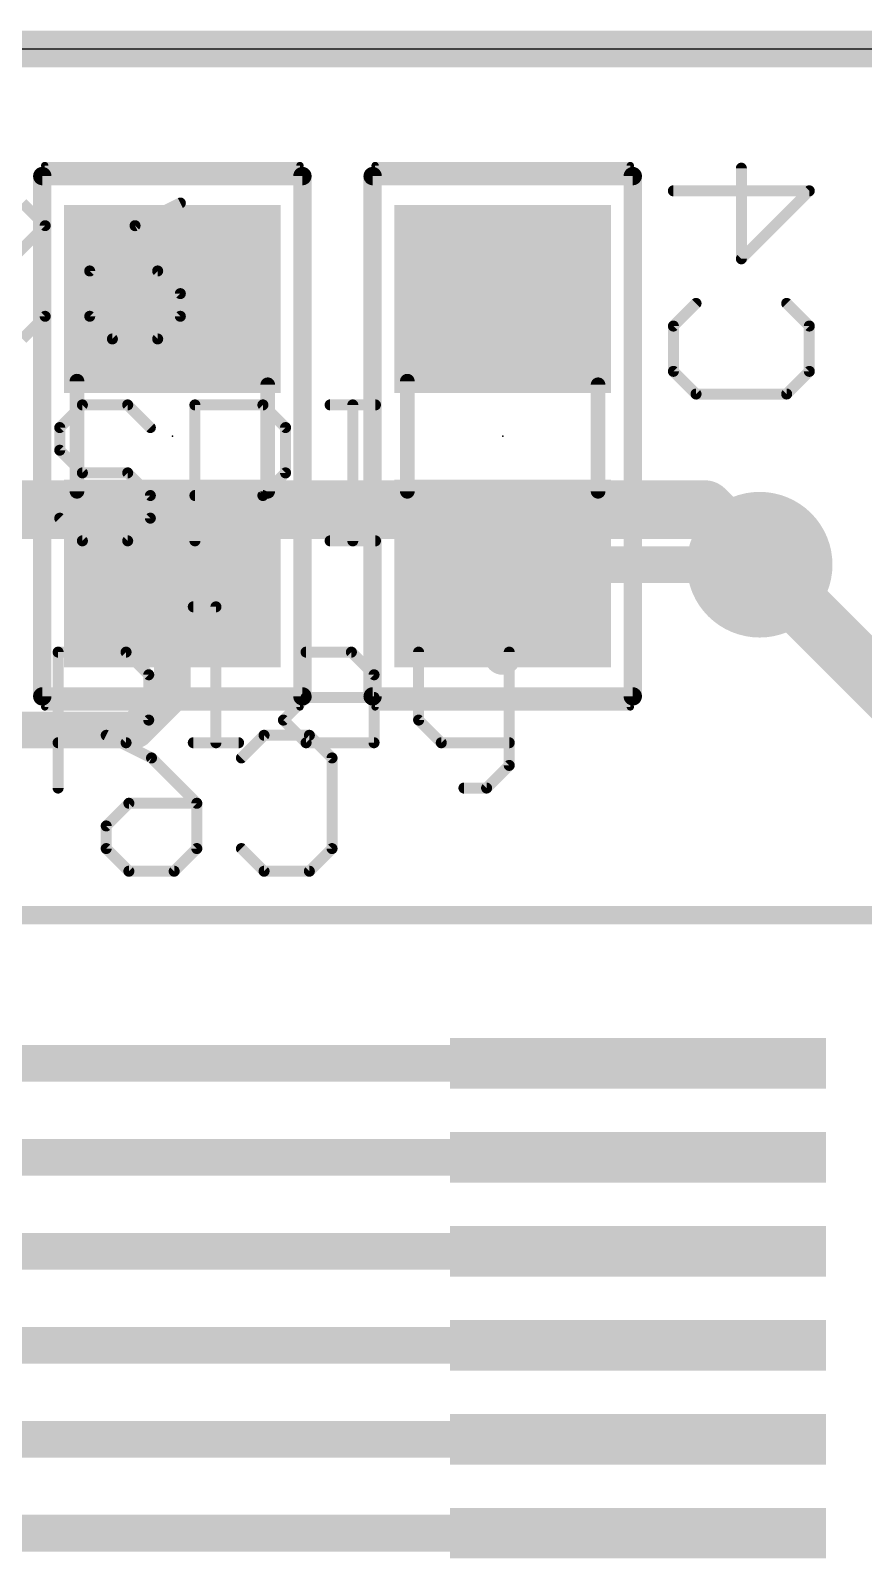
# Model space of a CAD drawing. Extents: x -0.1 to 32.1, y -0.1 to 23.1.
# Drawn here: x 18.58 to 24.34, y 12.55 to 23.13 of the extents above; entities that cross this region are included whole.
import ezdxf

# ---------------------------------------------------------------- set-up
doc = ezdxf.new("R2010")
doc.units = 0
for name, color, linetype in [('1', 12, 'CONTINUOUS'), ('16', 132, 'CONTINUOUS'), ('18', 110, 'CONTINUOUS'), ('20', 53, 'CONTINUOUS'), ('21', 40, 'CONTINUOUS'), ('22', 6, 'CONTINUOUS'), ('24', 53, 'CONTINUOUS'), ('40', 132, 'CONTINUOUS'), ('52', 253, 'CONTINUOUS')]:
    doc.layers.add(name, color=color, linetype=linetype)

# ---------------------------------------------------------------- blocks, each defined once
blk = doc.blocks.new('RECT')
blk.add_solid([(-0.5, -0.5), (0.5, -0.5), (-0.5, 0.5), (0.5, 0.5)])
blk = doc.blocks.new('ROUNDV')
at = {"const_width": 0.5}
blk.add_lwpolyline([(0, -0.25, 1), (0, 0.25, 1), (0, -0.25)], format="xyb", dxfattribs=at)

msp = doc.modelspace()

# ---------------------------------------------------------------- linework, layer by layer
at = {"layer": '1', "const_width": 0.4064}
for points in [[(11.303, 19.812), (23.241, 19.812)], [(23.241, 19.812), (23.622, 19.431)]]:
    msp.add_lwpolyline(points, dxfattribs=at)
at = {"layer": '1', "const_width": 0.2032}
for points in [[(23.3128, 19.8838, 1), (23.1692, 19.7402)], [(23.241, 19.7104, 1), (23.241, 19.9136)], [(23.5502, 19.3592, 1), (23.6938, 19.5028)]]:
    msp.add_lwpolyline(points, format="xyb", dxfattribs=at)
at = {"layer": '16'}
for points, const_width in [([(0, 23), (32, 23)], 0.254), ([(23.622, 19.431), (24.892, 18.161)], 0.4064), ([(19.558, 18.542), (19.558, 19.37)], 0.254), ([(21.905, 19.431), (21.844, 19.37)], 0.254), ([(21.844, 19.37), (21.844, 18.796)], 0.254), ([(23.622, 19.431), (21.905, 19.431)], 0.254), ([(19.304, 18.288), (19.558, 18.542)], 0.254), ([(18.288, 18.288), (19.304, 18.288)], 0.254), ([(18.183, 15.98), (22.78, 15.98)], 0.254), ([(17.182, 15.33), (22.78, 15.33)], 0.254), ([(17.07, 14.68), (22.78, 14.68)], 0.254), ([(14.926, 14.03), (22.78, 14.03)], 0.254), ([(14.56, 13.38), (22.78, 13.38)], 0.254), ([(13.686, 12.73), (22.78, 12.73)], 0.254)]:
    msp.add_lwpolyline(points, dxfattribs=dict(at, const_width=const_width))
for points, const_width in [([(23.6938, 19.5028, 1), (23.5502, 19.3592)], 0.2032), ([(19.6215, 19.37, 1), (19.4945, 19.37)], 0.127), ([(21.9075, 19.37, 1), (21.7805, 19.37)], 0.127), ([(21.7991, 19.4149, 1), (21.8889, 19.3251)], 0.127), ([(21.905, 19.4945, 1), (21.905, 19.3675)], 0.127), ([(21.9499, 19.3861, 1), (21.8601, 19.4759)], 0.127), ([(23.622, 19.3675, 1), (23.622, 19.4945)], 0.127), ([(21.7805, 18.796, 1), (21.9075, 18.796)], 0.127), ([(19.6029, 18.4971, 1), (19.5131, 18.5869)], 0.127), ([(19.4945, 18.542, 1), (19.6215, 18.542)], 0.127), ([(19.2591, 18.3329, 1), (19.3489, 18.2431)], 0.127), ([(19.304, 18.2245, 1), (19.304, 18.3515)], 0.127), ([(22.78, 15.9165, 1), (22.78, 16.0435)], 0.127), ([(22.78, 15.2665, 1), (22.78, 15.3935)], 0.127), ([(22.78, 14.6165, 1), (22.78, 14.7435)], 0.127), ([(22.78, 13.9665, 1), (22.78, 14.0935)], 0.127), ([(22.78, 13.3165, 1), (22.78, 13.4435)], 0.127), ([(22.78, 12.6665, 1), (22.78, 12.7935)], 0.127)]:
    msp.add_lwpolyline(points, format="xyb", dxfattribs=dict(at, const_width=const_width))
at = {"layer": '20'}
msp.add_line((3, 23), (29, 23), dxfattribs=at)
at = {"layer": '21'}
for points, const_width in [([(18.521, 21.9337), (18.6778, 21.7769)], 0.0762), ([(19.6133, 21.9337), (19.2997, 21.7769)], 0.0762), ([(18.0507, 21.1499), (18.6778, 21.7769)], 0.0762), ([(18.6778, 21.7769), (18.6778, 21.1499)], 0.0762), ([(19.2997, 21.7769), (18.9862, 21.4634)], 0.0762), ([(18.9862, 21.4634), (18.9862, 21.1499)], 0.0762), ([(19.4565, 21.4634), (18.9862, 21.4634)], 0.0762), ([(19.6133, 21.3066), (19.4565, 21.4634)], 0.0762), ([(19.6133, 21.1499), (19.6133, 21.3066)], 0.0762), ([(18.6778, 21.1499), (18.521, 20.9931)], 0.0762), ([(18.9862, 21.1499), (19.143, 20.9931)], 0.0762), ([(19.4565, 20.9931), (19.6133, 21.1499)], 0.0762), ([(19.143, 20.9931), (19.4565, 20.9931)], 0.0762), ([(18.9355, 20.5367), (18.7787, 20.3799)], 0.0762), ([(19.249, 20.5367), (18.9355, 20.5367)], 0.0762), ([(19.4058, 20.3799), (19.249, 20.5367)], 0.0762), ([(19.7142, 19.5961), (19.7142, 20.5367)], 0.0762), ([(19.7142, 20.5367), (20.1846, 20.5367)], 0.0762), ([(20.1846, 20.5367), (20.3413, 20.3799)], 0.0762), ([(20.6498, 20.5367), (20.9633, 20.5367)], 0.0762), ([(20.8065, 19.5961), (20.8065, 20.5367)], 0.0762), ([(18.7787, 20.3799), (18.7787, 20.2232)], 0.0762), ([(20.3413, 20.3799), (20.3413, 20.0664)], 0.0762), ([(18.7787, 20.2232), (18.9355, 20.0664)], 0.0762), ([(18.9355, 20.0664), (19.249, 20.0664)], 0.0762), ([(19.249, 20.0664), (19.4058, 19.9096)], 0.0762), ([(20.3413, 20.0664), (20.1846, 19.9096)], 0.0762), ([(19.4058, 19.9096), (19.4058, 19.7529)], 0.0762), ([(20.1846, 19.9096), (19.7142, 19.9096)], 0.0762), ([(18.9355, 19.5961), (18.7787, 19.7529)], 0.0762), ([(19.4058, 19.7529), (19.249, 19.5961)], 0.0762), ([(19.249, 19.5961), (18.9355, 19.5961)], 0.0762), ([(20.6498, 19.5961), (20.9633, 19.5961)], 0.0762), ([(19.7029, 19.1397), (19.8597, 19.1397)], 0.0762), ([(19.8597, 19.1397), (19.8597, 18.1991)], 0.0762), ([(18.7674, 17.8856), (18.7674, 18.8262)], 0.0762), ([(18.7674, 18.8262), (19.2377, 18.8262)], 0.0762), ([(19.2377, 18.8262), (19.3945, 18.6694)], 0.0762), ([(20.4834, 18.8262), (20.7969, 18.8262)], 0.0762), ([(20.7969, 18.8262), (20.9537, 18.6694)], 0.0762), ([(21.2621, 18.8262), (21.2621, 18.3559)], 0.0762), ([(21.8892, 18.8262), (21.8892, 18.0423)], 0.0762), ([(19.3945, 18.6694), (19.3945, 18.3559)], 0.0762), ([(20.9537, 18.6694), (20.9537, 18.1991)], 0.0762), ([(20.3266, 18.3559), (20.4834, 18.5126)], 0.0762), ([(20.4834, 18.5126), (20.9537, 18.5126)], 0.0762), ([(19.3945, 18.3559), (19.2377, 18.1991)], 0.0762), ([(20.4834, 18.1991), (20.3266, 18.3559)], 0.0762), ([(21.2621, 18.3559), (21.4189, 18.1991)], 0.0762), ([(19.2377, 18.1991), (18.7674, 18.1991)], 0.0762), ([(19.7029, 18.1991), (20.0165, 18.1991)], 0.0762), ([(20.9537, 18.1991), (20.4834, 18.1991)], 0.0762), ([(21.4189, 18.1991), (21.8892, 18.1991)], 0.0762), ([(21.8892, 18.0423), (21.7324, 17.8856)], 0.0762), ([(21.7324, 17.8856), (21.5757, 17.8856)], 0.0762), ([(30.48, 17.005), (0.48, 17.005)], 0.127)]:
    msp.add_lwpolyline(points, dxfattribs=dict(at, const_width=const_width))
at = {"layer": '21', "const_width": 0.0381}
for points in [[(19.6218, 21.9167, 1), (19.6048, 21.9507)], [(18.6968, 21.7769, 1), (18.6587, 21.7769)], [(18.6912, 21.7635, 1), (18.6643, 21.7904)], [(18.6643, 21.7635, 1), (18.6912, 21.7904)], [(19.2912, 21.794, 1), (19.3083, 21.7599)], [(19.3132, 21.7635, 1), (19.2863, 21.7904)], [(18.9862, 21.4825, 1), (18.9862, 21.4444)], [(19.0053, 21.4634, 1), (18.9672, 21.4634)], [(18.9727, 21.4769, 1), (18.9997, 21.4499)], [(19.47, 21.4769, 1), (19.443, 21.4499)], [(19.4565, 21.4444, 1), (19.4565, 21.4825)], [(19.6323, 21.3066, 1), (19.5942, 21.3066)], [(19.5998, 21.2932, 1), (19.6268, 21.3201)], [(18.6587, 21.1499, 1), (18.6968, 21.1499)], [(18.6912, 21.1364, 1), (18.6643, 21.1633)], [(18.9997, 21.1633, 1), (18.9727, 21.1364)], [(18.9672, 21.1499, 1), (19.0053, 21.1499)], [(19.5942, 21.1499, 1), (19.6323, 21.1499)], [(19.6268, 21.1364, 1), (19.5998, 21.1633)], [(19.143, 21.0122, 1), (19.143, 20.9741)], [(19.1295, 20.9796, 1), (19.1564, 21.0066)], [(19.443, 21.0066, 1), (19.47, 20.9796)], [(19.4565, 20.9741, 1), (19.4565, 21.0122)], [(18.9355, 20.5558, 1), (18.9355, 20.5177)], [(18.949, 20.5232, 1), (18.922, 20.5502)], [(19.2625, 20.5502, 1), (19.2356, 20.5232)], [(19.249, 20.5177, 1), (19.249, 20.5558)], [(19.7142, 20.5558, 1), (19.7142, 20.5177)], [(19.7333, 20.5367, 1), (19.6952, 20.5367)], [(20.198, 20.5502, 1), (20.1711, 20.5232)], [(20.1846, 20.5177, 1), (20.1846, 20.5558)], [(20.6498, 20.5558, 1), (20.6498, 20.5177)], [(20.8256, 20.5367, 1), (20.7875, 20.5367)], [(20.9633, 20.5177, 1), (20.9633, 20.5558)], [(18.7978, 20.3799, 1), (18.7597, 20.3799)], [(18.7653, 20.3934, 1), (18.7922, 20.3665)], [(19.3923, 20.3665, 1), (19.4193, 20.3934)], [(20.3604, 20.3799, 1), (20.3223, 20.3799)], [(20.3278, 20.3665, 1), (20.3548, 20.3934)], [(18.7597, 20.2232, 1), (18.7978, 20.2232)], [(18.7922, 20.2366, 1), (18.7653, 20.2097)], [(18.9355, 20.0855, 1), (18.9355, 20.0474)], [(18.922, 20.0529, 1), (18.949, 20.0799)], [(19.2625, 20.0799, 1), (19.2356, 20.0529)], [(19.249, 20.0474, 1), (19.249, 20.0855)], [(20.3548, 20.0529, 1), (20.3278, 20.0799)], [(20.3223, 20.0664, 1), (20.3604, 20.0664)], [(19.4248, 19.9096, 1), (19.3867, 19.9096)], [(19.3923, 19.8962, 1), (19.4193, 19.9231)], [(19.7142, 19.9287, 1), (19.7142, 19.8906)], [(20.1711, 19.9231, 1), (20.198, 19.8962)], [(20.1846, 19.8906, 1), (20.1846, 19.9287)], [(18.7922, 19.7663, 1), (18.7653, 19.7394)], [(19.3867, 19.7529, 1), (19.4248, 19.7529)], [(19.4193, 19.7394, 1), (19.3923, 19.7663)], [(18.9355, 19.6151, 1), (18.9355, 19.577)], [(18.922, 19.5826, 1), (18.949, 19.6096)], [(19.2356, 19.6096, 1), (19.2625, 19.5826)], [(19.249, 19.577, 1), (19.249, 19.6151)], [(19.6952, 19.5961, 1), (19.7333, 19.5961)], [(20.6498, 19.6151, 1), (20.6498, 19.577)], [(20.7875, 19.5961, 1), (20.8256, 19.5961)], [(20.9633, 19.577, 1), (20.9633, 19.6151)], [(19.7029, 19.1588, 1), (19.7029, 19.1207)], [(19.8787, 19.1397, 1), (19.8406, 19.1397)], [(19.8597, 19.1207, 1), (19.8597, 19.1588)], [(18.7674, 18.8452, 1), (18.7674, 18.8071)], [(18.7865, 18.8262, 1), (18.7484, 18.8262)], [(19.2512, 18.8396, 1), (19.2242, 18.8127)], [(19.2377, 18.8071, 1), (19.2377, 18.8452)], [(20.4834, 18.8452, 1), (20.4834, 18.8071)], [(20.8104, 18.8396, 1), (20.7834, 18.8127)], [(20.7969, 18.8071, 1), (20.7969, 18.8452)], [(21.2812, 18.8262, 1), (21.2431, 18.8262)], [(21.9082, 18.8262, 1), (21.8701, 18.8262)], [(19.4135, 18.6694, 1), (19.3754, 18.6694)], [(19.381, 18.6559, 1), (19.4079, 18.6829)], [(20.9727, 18.6694, 1), (20.9346, 18.6694)], [(20.9402, 18.6559, 1), (20.9671, 18.6829)], [(20.4834, 18.5317, 1), (20.4834, 18.4936)], [(20.4968, 18.4992, 1), (20.4699, 18.5261)], [(20.9537, 18.4936, 1), (20.9537, 18.5317)], [(19.3754, 18.3559, 1), (19.4135, 18.3559)], [(19.4079, 18.3424, 1), (19.381, 18.3693)], [(20.3401, 18.3693, 1), (20.3131, 18.3424)], [(20.3131, 18.3693, 1), (20.3401, 18.3424)], [(21.2431, 18.3559, 1), (21.2812, 18.3559)], [(21.2756, 18.3693, 1), (21.2487, 18.3424)], [(18.7674, 18.2182, 1), (18.7674, 18.1801)], [(19.2242, 18.2126, 1), (19.2512, 18.1856)], [(19.2377, 18.1801, 1), (19.2377, 18.2182)], [(19.7029, 18.2182, 1), (19.7029, 18.1801)], [(19.8406, 18.1991, 1), (19.8787, 18.1991)], [(20.0165, 18.1801, 1), (20.0165, 18.2182)], [(20.4834, 18.2182, 1), (20.4834, 18.1801)], [(20.4699, 18.1856, 1), (20.4968, 18.2126)], [(20.9346, 18.1991, 1), (20.9727, 18.1991)], [(20.9537, 18.1801, 1), (20.9537, 18.2182)], [(21.4189, 18.2182, 1), (21.4189, 18.1801)], [(21.4054, 18.1856, 1), (21.4324, 18.2126)], [(21.8892, 18.1801, 1), (21.8892, 18.2182)], [(21.9027, 18.0289, 1), (21.8757, 18.0558)], [(21.8701, 18.0423, 1), (21.9082, 18.0423)], [(18.7484, 17.8856, 1), (18.7865, 17.8856)], [(21.5757, 17.9046, 1), (21.5757, 17.8665)], [(21.719, 17.899, 1), (21.7459, 17.8721)], [(21.7324, 17.8665, 1), (21.7324, 17.9046)]]:
    msp.add_lwpolyline(points, format="xyb", dxfattribs=at)
at = {"layer": '22'}
for points, const_width in [([(23.4954, 21.5476), (23.4954, 22.1747)], 0.0762), ([(20.458, 22.12), (18.658, 22.12)], 0.127), ([(18.658, 22.12), (18.658, 18.52)], 0.127), ([(20.458, 18.52), (20.458, 22.12)], 0.127), ([(22.744, 22.12), (20.944, 22.12)], 0.127), ([(20.944, 22.12), (20.944, 18.52)], 0.127), ([(22.744, 18.52), (22.744, 22.12)], 0.127), ([(23.0251, 22.0179), (23.9657, 22.0179)], 0.0762), ([(23.9657, 22.0179), (23.4954, 21.5476)], 0.0762), ([(23.0251, 21.0824), (23.1819, 21.2392)], 0.0762), ([(23.8089, 21.2392), (23.9657, 21.0824)], 0.0762), ([(23.0251, 20.7689), (23.0251, 21.0824)], 0.0762), ([(23.9657, 21.0824), (23.9657, 20.7689)], 0.0762), ([(23.1819, 20.6121), (23.0251, 20.7689)], 0.0762), ([(23.9657, 20.7689), (23.8089, 20.6121)], 0.0762), ([(23.8089, 20.6121), (23.1819, 20.6121)], 0.0762), ([(18.658, 18.52), (20.458, 18.52)], 0.127), ([(20.944, 18.52), (22.744, 18.52)], 0.127), ([(19.1003, 18.2507), (19.4138, 18.0939)], 0.0762), ([(20.0358, 18.0939), (20.1926, 18.2507)], 0.0762), ([(20.1926, 18.2507), (20.5061, 18.2507)], 0.0762), ([(20.5061, 18.2507), (20.6629, 18.0939)], 0.0762), ([(19.4138, 18.0939), (19.7274, 17.7804)], 0.0762), ([(20.6629, 18.0939), (20.6629, 17.4669)], 0.0762), ([(19.1003, 17.6236), (19.2571, 17.7804)], 0.0762), ([(19.2571, 17.7804), (19.7274, 17.7804)], 0.0762), ([(19.7274, 17.7804), (19.7274, 17.4669)], 0.0762), ([(19.1003, 17.4669), (19.1003, 17.6236)], 0.0762), ([(19.2571, 17.3101), (19.1003, 17.4669)], 0.0762), ([(19.7274, 17.4669), (19.5706, 17.3101)], 0.0762), ([(20.1926, 17.3101), (20.0358, 17.4669)], 0.0762), ([(20.6629, 17.4669), (20.5061, 17.3101)], 0.0762), ([(19.5706, 17.3101), (19.2571, 17.3101)], 0.0762), ([(20.5061, 17.3101), (20.1926, 17.3101)], 0.0762)]:
    msp.add_lwpolyline(points, dxfattribs=dict(at, const_width=const_width))
for points, const_width in [([(23.5145, 22.1747, 1), (23.4764, 22.1747)], 0.0381), ([(18.658, 22.1517, 1), (18.658, 22.0883)], 0.0635), ([(18.6898, 22.12, 1), (18.6263, 22.12)], 0.0635), ([(20.4898, 22.12, 1), (20.4263, 22.12)], 0.0635), ([(20.458, 22.0883, 1), (20.458, 22.1517)], 0.0635), ([(20.944, 22.1517, 1), (20.944, 22.0883)], 0.0635), ([(20.9758, 22.12, 1), (20.9123, 22.12)], 0.0635), ([(22.7757, 22.12, 1), (22.7123, 22.12)], 0.0635), ([(22.744, 22.0883, 1), (22.744, 22.1517)], 0.0635), ([(23.0251, 22.037, 1), (23.0251, 21.9989)], 0.0381), ([(23.9792, 22.0044, 1), (23.9522, 22.0314)], 0.0381), ([(23.9657, 21.9989, 1), (23.9657, 22.037)], 0.0381), ([(23.4819, 21.5611, 1), (23.5089, 21.5341)], 0.0381), ([(23.4764, 21.5476, 1), (23.5145, 21.5476)], 0.0381), ([(23.1953, 21.2257, 1), (23.1684, 21.2526)], 0.0381), ([(23.8224, 21.2526, 1), (23.7955, 21.2257)], 0.0381), ([(23.0442, 21.0824, 1), (23.0061, 21.0824)], 0.0381), ([(23.0116, 21.0959, 1), (23.0386, 21.0689)], 0.0381), ([(23.9848, 21.0824, 1), (23.9467, 21.0824)], 0.0381), ([(23.9522, 21.0689, 1), (23.9792, 21.0959)], 0.0381), ([(23.0386, 20.7823, 1), (23.0116, 20.7554)], 0.0381), ([(23.0061, 20.7689, 1), (23.0442, 20.7689)], 0.0381), ([(23.9467, 20.7689, 1), (23.9848, 20.7689)], 0.0381), ([(23.9792, 20.7554, 1), (23.9522, 20.7823)], 0.0381), ([(23.1819, 20.6312, 1), (23.1819, 20.5931)], 0.0381), ([(23.1684, 20.5986, 1), (23.1953, 20.6256)], 0.0381), ([(23.7955, 20.6256, 1), (23.8224, 20.5986)], 0.0381), ([(23.8089, 20.5931, 1), (23.8089, 20.6312)], 0.0381), ([(18.658, 18.5517, 1), (18.658, 18.4883)], 0.0635), ([(18.6263, 18.52, 1), (18.6898, 18.52)], 0.0635), ([(20.4263, 18.52, 1), (20.4898, 18.52)], 0.0635), ([(20.458, 18.4883, 1), (20.458, 18.5517)], 0.0635), ([(20.944, 18.5517, 1), (20.944, 18.4883)], 0.0635), ([(20.9123, 18.52, 1), (20.9758, 18.52)], 0.0635), ([(22.7123, 18.52, 1), (22.7757, 18.52)], 0.0635), ([(22.744, 18.4883, 1), (22.744, 18.5517)], 0.0635), ([(19.1088, 18.2677, 1), (19.0918, 18.2337)], 0.0381), ([(20.1926, 18.2698, 1), (20.1926, 18.2317)], 0.0381), ([(20.2061, 18.2372, 1), (20.1791, 18.2642)], 0.0381), ([(20.5196, 18.2642, 1), (20.4927, 18.2372)], 0.0381), ([(20.5061, 18.2317, 1), (20.5061, 18.2698)], 0.0381), ([(19.4273, 18.1074, 1), (19.4004, 18.0805)], 0.0381), ([(19.4053, 18.0769, 1), (19.4224, 18.111)], 0.0381), ([(20.0224, 18.1074, 1), (20.0493, 18.0805)], 0.0381), ([(20.682, 18.0939, 1), (20.6439, 18.0939)], 0.0381), ([(20.6494, 18.0805, 1), (20.6764, 18.1074)], 0.0381), ([(19.2571, 17.7995, 1), (19.2571, 17.7614)], 0.0381), ([(19.2706, 17.7669, 1), (19.2436, 17.7939)], 0.0381), ([(19.7464, 17.7804, 1), (19.7083, 17.7804)], 0.0381), ([(19.7139, 17.7669, 1), (19.7409, 17.7939)], 0.0381), ([(19.7274, 17.7614, 1), (19.7274, 17.7995)], 0.0381), ([(19.1194, 17.6236, 1), (19.0813, 17.6236)], 0.0381), ([(19.0868, 17.6371, 1), (19.1138, 17.6102)], 0.0381), ([(19.1138, 17.4803, 1), (19.0868, 17.4534)], 0.0381), ([(19.0813, 17.4669, 1), (19.1194, 17.4669)], 0.0381), ([(19.7083, 17.4669, 1), (19.7464, 17.4669)], 0.0381), ([(19.7409, 17.4534, 1), (19.7139, 17.4803)], 0.0381), ([(20.0493, 17.4803, 1), (20.0224, 17.4534)], 0.0381), ([(20.6439, 17.4669, 1), (20.682, 17.4669)], 0.0381), ([(20.6764, 17.4534, 1), (20.6494, 17.4803)], 0.0381), ([(19.2571, 17.3292, 1), (19.2571, 17.2911)], 0.0381), ([(19.2436, 17.2966, 1), (19.2706, 17.3236)], 0.0381), ([(19.5571, 17.3236, 1), (19.5841, 17.2966)], 0.0381), ([(19.5706, 17.2911, 1), (19.5706, 17.3292)], 0.0381), ([(20.1926, 17.3292, 1), (20.1926, 17.2911)], 0.0381), ([(20.1791, 17.2966, 1), (20.2061, 17.3236)], 0.0381), ([(20.4927, 17.3236, 1), (20.5196, 17.2966)], 0.0381), ([(20.5061, 17.2911, 1), (20.5061, 17.3292)], 0.0381)]:
    msp.add_lwpolyline(points, format="xyb", dxfattribs=dict(at, const_width=const_width))
at = {"layer": '24'}
for p in [(19.558, 20.32), (21.844, 20.32)]:
    msp.add_point(p, dxfattribs=at)
at = {"layer": '40', "const_width": 0.0508}
for points in [[(18.675, 22.193), (18.675, 18.447)], [(20.441, 22.193), (18.675, 22.193)], [(20.441, 18.447), (20.441, 22.193)], [(20.961, 22.193), (20.961, 18.447)], [(22.727, 22.193), (20.961, 22.193)], [(22.727, 18.447), (22.727, 22.193)], [(18.675, 18.447), (20.441, 18.447)], [(20.961, 18.447), (22.727, 18.447)]]:
    msp.add_lwpolyline(points, dxfattribs=at)
at = {"layer": '40', "const_width": 0.0254}
for points in [[(18.6877, 22.193, 1), (18.6623, 22.193)], [(18.675, 22.2057, 1), (18.675, 22.1803)], [(20.4537, 22.193, 1), (20.4283, 22.193)], [(20.441, 22.1803, 1), (20.441, 22.2057)], [(20.9737, 22.193, 1), (20.9483, 22.193)], [(20.961, 22.2057, 1), (20.961, 22.1803)], [(22.7397, 22.193, 1), (22.7143, 22.193)], [(22.727, 22.1803, 1), (22.727, 22.2057)], [(18.675, 18.4597, 1), (18.675, 18.4343)], [(18.6623, 18.447, 1), (18.6877, 18.447)], [(20.4283, 18.447, 1), (20.4537, 18.447)], [(20.441, 18.4343, 1), (20.441, 18.4597)], [(20.961, 18.4597, 1), (20.961, 18.4343)], [(20.9483, 18.447, 1), (20.9737, 18.447)], [(22.7143, 18.447, 1), (22.7397, 18.447)], [(22.727, 18.4343, 1), (22.727, 18.4597)]]:
    msp.add_lwpolyline(points, format="xyb", dxfattribs=at)
at = {"layer": '52', "const_width": 0.1016}
for points in [[(18.898, 20.701), (18.898, 19.939)], [(20.218, 20.676), (20.218, 19.939)], [(21.184, 20.701), (21.184, 19.939)], [(22.504, 20.676), (22.504, 19.939)]]:
    msp.add_lwpolyline(points, dxfattribs=at)
at = {"layer": '52', "const_width": 0.0508}
for points in [[(18.9234, 20.701, 1), (18.8726, 20.701)], [(20.2434, 20.676, 1), (20.1926, 20.676)], [(21.2094, 20.701, 1), (21.1586, 20.701)], [(22.5294, 20.676, 1), (22.4786, 20.676)], [(18.8726, 19.939, 1), (18.9234, 19.939)], [(20.1926, 19.939, 1), (20.2434, 19.939)], [(21.1586, 19.939, 1), (21.2094, 19.939)], [(22.4786, 19.939, 1), (22.5294, 19.939)]]:
    msp.add_lwpolyline(points, format="xyb", dxfattribs=at)

# ---------------------------------------------------------------- block references
at = {"layer": '16'}
for p, xscale, yscale, rotation in [((19.558, 21.27), 1.3, 1.5, 270), ((21.844, 21.27), 1.3, 1.5, 270), ((19.558, 19.37), 1.3, 1.5, 270), ((21.844, 19.37), 1.3, 1.5, 270), ((22.78, 15.98), 2.6, 0.35, 180), ((22.78, 15.33), 2.6, 0.35, 180), ((22.78, 14.68), 2.6, 0.35, 180), ((22.78, 14.03), 2.6, 0.35, 180), ((22.78, 13.38), 2.6, 0.35, 180), ((22.78, 12.73), 2.6, 0.35, 180)]:
    msp.add_blockref('RECT', p, dxfattribs=dict(at, xscale=xscale, yscale=yscale, rotation=rotation))
at = {"layer": '18', "xscale": 1.008, "yscale": 1.008}
msp.add_blockref('ROUNDV', (23.622, 19.431), dxfattribs=at)
msp.add_blockref('ROUNDV', (23.622, 19.431), dxfattribs=at)
at = {"layer": '52', "xscale": 0.7501, "yscale": 1.4501, "rotation": 270}
for p in [(19.5569, 21.0372), (21.8429, 21.0372), (19.5569, 19.5893), (21.8429, 19.5893)]:
    msp.add_blockref('RECT', p, dxfattribs=at)

doc.saveas('drawing.dxf')
